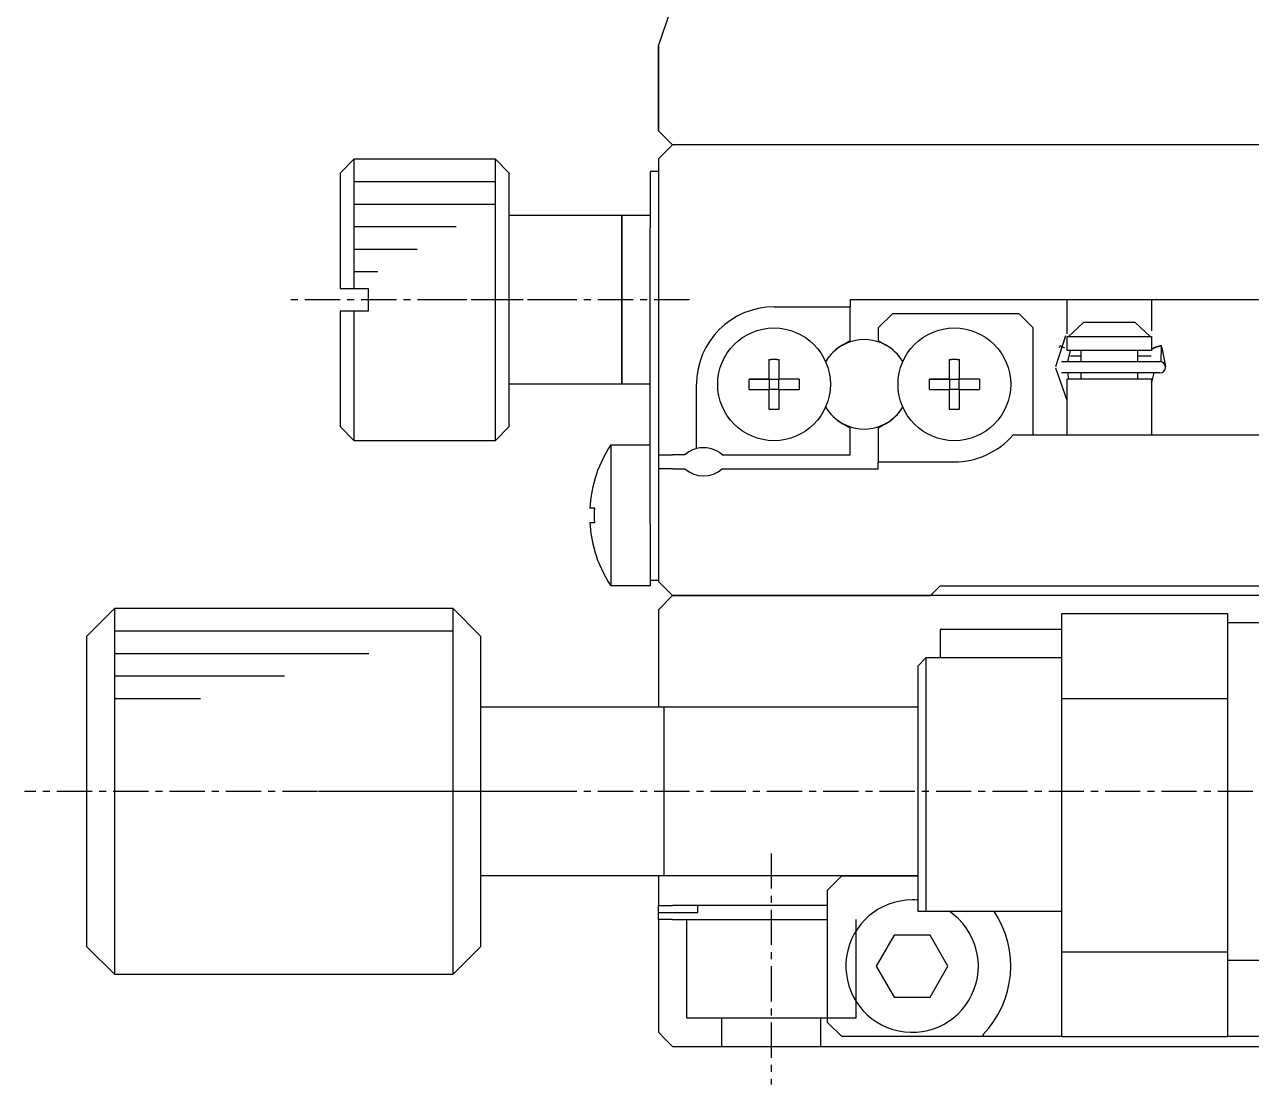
# Model space of a CAD drawing. Extents: x 253 to 454, y 43 to 262.
# Drawn here: x 253.11 to 296.66, y 90.99 to 128.61 of the extents above; entities that cross this region are included whole.
import ezdxf

# ---------------------------------------------------------------- set-up
doc = ezdxf.new("R2010")
doc.units = 0
doc.linetypes.add('CENTER', pattern=[2, 1.25, -0.25, 0.25, -0.25])
doc.layers.get('0').update_dxf_attribs({"linetype": 'CONTINUOUS'})
doc.layers.add('CENTER', color=1, linetype='CENTER')

msp = doc.modelspace()

# ---------------------------------------------------------------- linework, layer by layer
for p, q in [((276.862, 131.53), (275.612, 127.884)), ((275.612, 124.843), (275.612, 127.884)), ((275.612, 124.843), (276.112, 124.343))]:
    msp.add_line(p, q)
at = {"color": 7, "linetype": 'CONTINUOUS'}
for p, q in [((275.612, 127.843), (275.612, 124.843)), ((275.612, 123.843), (276.112, 124.343)), ((290.312, 124.343), (276.112, 124.343)), ((298.312, 124.343), (290.312, 124.343)), ((264.312, 123.343), (264.812, 123.843)), ((264.812, 123.843), (269.812, 123.843)), ((264.812, 119.243), (264.812, 123.843)), ((269.812, 123.843), (270.312, 123.343)), ((269.812, 123.843), (269.812, 113.843)), ((275.612, 123.843), (275.612, 113.343)), ((264.312, 123.343), (264.312, 119.243)), ((270.312, 114.343), (270.312, 123.343)), ((275.612, 123.393), (275.312, 123.393)), ((275.312, 123.393), (275.312, 121.393)), ((270.312, 121.843), (274.312, 121.843)), ((274.312, 121.843), (275.312, 121.843)), ((274.312, 121.843), (274.312, 115.843)), ((274.312, 115.843), (274.312, 121.843)), ((275.312, 110.893), (275.312, 121.393)), ((264.312, 119.243), (264.812, 119.243)), ((264.812, 119.243), (265.312, 119.243)), ((265.312, 119.243), (265.312, 118.443)), ((264.312, 118.443), (264.312, 114.343)), ((264.812, 118.443), (264.312, 118.443)), ((264.812, 113.843), (264.812, 118.443)), ((265.312, 118.443), (264.812, 118.443)), ((279.712, 118.593), (282.412, 118.593)), ((282.412, 118.843), (282.412, 118.593)), ((292.912, 118.843), (282.412, 118.843)), ((282.412, 117.393), (282.412, 118.593)), ((290.112, 117.634), (290.112, 118.843)), ((300.912, 118.843), (292.912, 118.843)), ((293.112, 118.843), (293.112, 117.747)), ((283.412, 117.843), (283.912, 118.343)), ((288.412, 118.343), (283.912, 118.343)), ((288.412, 118.343), (288.912, 117.843)), ((290.696, 118.043), (290.167, 117.543)), ((292.529, 118.043), (290.696, 118.043)), ((293.058, 117.543), (292.529, 118.043)), ((283.412, 117.843), (283.412, 117.393)), ((288.912, 114.043), (288.912, 117.843)), ((289.711, 116.477), (290.073, 117.581)), ((290.112, 117.633), (290.112, 117.633)), ((282.152, 117.243), (282.412, 117.393)), ((283.412, 117.393), (283.672, 117.243)), ((289.844, 117.156), (289.865, 117.213)), ((289.88, 117.205), (289.865, 117.211)), ((289.869, 117.22), (289.871, 117.222)), ((290.03, 117.122), (289.87, 117.215)), ((290.112, 117.543), (290.167, 117.543)), ((290.112, 117.043), (290.112, 117.543)), ((290.167, 117.543), (293.058, 117.543)), ((293.058, 117.543), (293.112, 117.543)), ((293.112, 117.543), (293.112, 117.043)), ((293.215, 117.153), (293.112, 117.096)), ((293.449, 117.221), (293.215, 117.153)), ((293.454, 117.213), (293.441, 116.647)), ((293.448, 117.222), (293.452, 117.213)), ((293.475, 117.156), (293.608, 116.475)), ((279.532, 116.729), (279.532, 116.023)), ((279.892, 116.023), (279.892, 116.729)), ((285.932, 116.729), (285.932, 116.023)), ((286.292, 116.023), (286.292, 116.729)), ((293.112, 117.043), (290.112, 117.043)), ((290.226, 117.043), (290.121, 116.649)), ((290.612, 116.843), (290.228, 116.843)), ((290.612, 116.649), (290.612, 117.043)), ((292.612, 117.043), (292.612, 116.649)), ((293.091, 116.843), (292.612, 116.843)), ((290.112, 115.265), (289.711, 116.419)), ((289.909, 116.649), (293.409, 116.649)), ((274.312, 115.843), (270.312, 115.843)), ((275.312, 115.843), (274.312, 115.843)), ((276.962, 113.561), (276.962, 115.843)), ((279.532, 116.023), (278.826, 116.023)), ((278.826, 116.023), (279.532, 116.023)), ((279.543, 116.012), (279.532, 116.023)), ((279.543, 116.012), (279.543, 115.673)), ((279.882, 116.012), (279.543, 116.012)), ((279.882, 116.012), (279.892, 116.023)), ((279.882, 115.673), (279.882, 116.012)), ((280.599, 116.023), (279.892, 116.023)), ((280.599, 116.023), (279.892, 116.023)), ((285.932, 116.023), (285.226, 116.023)), ((285.226, 116.023), (285.932, 116.023)), ((285.943, 116.012), (285.932, 116.023)), ((285.943, 116.012), (285.943, 115.673)), ((286.282, 116.012), (285.943, 116.012)), ((286.282, 116.012), (286.292, 116.023)), ((286.282, 115.673), (286.282, 116.012)), ((286.999, 116.023), (286.292, 116.023)), ((286.999, 116.023), (286.292, 116.023)), ((293.409, 116.249), (289.909, 116.249)), ((290.112, 116.043), (293.112, 116.043)), ((290.112, 114.043), (290.112, 116.043)), ((290.121, 116.249), (290.162, 116.043)), ((290.612, 116.043), (290.612, 116.249)), ((292.612, 116.249), (292.612, 116.043)), ((293.112, 116.043), (293.112, 114.043)), ((293.113, 115.907), (293.148, 116.014)), ((293.148, 116.014), (293.198, 116.249)), ((278.826, 115.663), (279.532, 115.663)), ((279.543, 115.673), (279.532, 115.663)), ((279.532, 115.663), (279.532, 114.956)), ((279.543, 115.673), (279.882, 115.673)), ((279.882, 115.673), (279.892, 115.663)), ((279.892, 115.663), (280.599, 115.663)), ((279.892, 114.956), (279.892, 115.663)), ((285.226, 115.663), (285.932, 115.663)), ((285.943, 115.673), (285.932, 115.663)), ((285.932, 115.663), (285.932, 114.956)), ((285.943, 115.673), (286.282, 115.673)), ((286.282, 115.673), (286.292, 115.663)), ((286.292, 115.663), (286.999, 115.663)), ((286.292, 114.956), (286.292, 115.663)), ((264.812, 113.843), (264.312, 114.343)), ((270.312, 114.343), (269.812, 113.843)), ((282.412, 114.292), (282.152, 114.442)), ((282.412, 113.343), (282.412, 114.292)), ((283.672, 114.442), (283.412, 114.292)), ((283.412, 114.292), (283.412, 113.093)), ((269.812, 113.843), (264.812, 113.843)), ((273.921, 113.693), (275.312, 113.693)), ((273.921, 113.693), (273.921, 108.693)), ((303.033, 114.043), (288.191, 114.043)), ((275.612, 113.343), (275.612, 112.843)), ((275.612, 113.343), (276.112, 113.343)), ((276.551, 113.343), (276.112, 113.343)), ((277.874, 113.343), (282.412, 113.343)), ((276.112, 112.843), (275.612, 112.843)), ((275.612, 112.843), (275.612, 108.843)), ((276.112, 112.843), (276.551, 112.843)), ((277.874, 112.843), (283.412, 112.843)), ((283.412, 113.093), (286.112, 113.093)), ((283.412, 112.843), (283.412, 113.093)), ((273.35, 112.451), (273.343, 112.455)), ((273.35, 111.453), (273.177, 111.453)), ((273.177, 110.933), (273.35, 110.933)), ((275.312, 110.893), (275.312, 108.893)), ((273.343, 109.931), (273.35, 109.934)), ((275.312, 108.893), (275.312, 108.693)), ((275.312, 108.893), (275.612, 108.893)), ((275.312, 108.693), (273.921, 108.693)), ((275.612, 108.843), (275.862, 108.593)), ((275.862, 108.593), (276.112, 108.343)), ((285.612, 108.693), (285.262, 108.343)), ((285.612, 108.693), (305.612, 108.693)), ((275.612, 107.843), (276.112, 108.343)), ((276.112, 108.343), (278.112, 108.343)), ((278.112, 108.343), (276.112, 108.343)), ((278.112, 108.343), (278.312, 108.343)), ((278.312, 108.343), (278.112, 108.343)), ((278.312, 108.343), (285.262, 108.343)), ((285.262, 108.343), (278.312, 108.343)), ((294.112, 108.343), (285.262, 108.343)), ((305.962, 108.343), (294.112, 108.343)), ((255.312, 106.893), (256.312, 107.893)), ((256.312, 107.893), (268.312, 107.893)), ((256.312, 94.893), (256.312, 107.893)), ((268.312, 107.893), (269.312, 106.893)), ((268.312, 107.893), (268.312, 101.334)), ((275.612, 107.843), (275.612, 104.393)), ((289.912, 107.693), (289.912, 104.693)), ((295.812, 107.693), (289.912, 107.693)), ((295.812, 104.693), (295.812, 107.693)), ((285.612, 107.143), (285.612, 106.143)), ((289.912, 107.143), (285.612, 107.143)), ((295.812, 107.393), (299.312, 107.393)), ((255.312, 106.893), (255.312, 95.893)), ((269.312, 101.343), (269.312, 106.893)), ((284.812, 105.843), (285.112, 106.143)), ((284.812, 105.843), (284.812, 97.143)), ((285.112, 97.143), (285.112, 106.143)), ((285.112, 106.143), (289.912, 106.143)), ((289.912, 104.693), (295.812, 104.693)), ((289.912, 104.693), (289.912, 95.693)), ((295.812, 95.693), (295.812, 104.693)), ((269.312, 104.393), (275.812, 104.393)), ((275.807, 104.393), (275.812, 104.393)), ((275.812, 104.393), (275.817, 104.393)), ((275.812, 101.393), (275.812, 104.393)), ((275.812, 104.393), (284.812, 104.393)), ((268.312, 101.334), (268.312, 94.893)), ((269.312, 95.893), (269.312, 101.343)), ((275.812, 98.393), (275.812, 101.393)), ((275.817, 98.393), (269.312, 98.393)), ((275.612, 98.393), (275.612, 97.343)), ((284.812, 98.393), (275.807, 98.393)), ((281.612, 97.893), (282.112, 98.393)), ((282.112, 98.393), (284.812, 98.393)), ((281.612, 96.643), (281.612, 97.893)), ((275.612, 97.343), (276.112, 97.343)), ((275.612, 97.093), (275.612, 97.343)), ((281.612, 97.343), (276.112, 97.343)), ((277.012, 97.093), (277.012, 97.343)), ((284.812, 97.143), (285.112, 97.143)), ((285.112, 97.143), (289.912, 97.143)), ((275.612, 97.093), (277.012, 97.093)), ((275.612, 96.843), (275.612, 97.093)), ((276.112, 96.843), (275.612, 96.843)), ((275.612, 96.843), (275.612, 94.043)), ((276.112, 96.843), (281.612, 96.843)), ((281.612, 93.193), (281.612, 96.643)), ((283.977, 96.293), (283.342, 95.193)), ((285.247, 96.293), (283.977, 96.293)), ((285.883, 95.193), (285.247, 96.293)), ((256.312, 94.893), (255.312, 95.893)), ((269.312, 95.893), (268.312, 94.893)), ((289.912, 95.693), (289.912, 92.693)), ((295.812, 95.693), (289.912, 95.693)), ((295.812, 92.693), (295.812, 95.693)), ((299.312, 95.393), (295.812, 95.393)), ((283.342, 95.193), (283.977, 94.093)), ((285.247, 94.093), (285.883, 95.193)), ((268.312, 94.893), (256.312, 94.893)), ((283.977, 94.093), (285.247, 94.093)), ((275.612, 94.043), (275.612, 92.843)), ((282.112, 92.693), (281.612, 93.193)), ((275.612, 92.843), (275.862, 92.593)), ((287.16, 92.693), (287.131, 92.762)), ((276.112, 92.343), (275.862, 92.593)), ((276.112, 92.343), (315.112, 92.343)), ((287.16, 92.693), (282.112, 92.693)), ((289.912, 92.693), (287.16, 92.693)), ((289.912, 92.693), (295.812, 92.693)), ((298.565, 92.693), (295.812, 92.693))]:
    msp.add_line(p, q, dxfattribs=at)
at = {"color": 3, "linetype": 'CONTINUOUS'}
for p, q in [((264.812, 123.043), (269.812, 123.043)), ((264.812, 122.243), (269.812, 122.243)), ((264.812, 121.443), (268.427, 121.443)), ((264.812, 120.643), (267.041, 120.643)), ((264.812, 119.843), (265.655, 119.843)), ((256.312, 107.093), (268.312, 107.093)), ((256.312, 106.293), (265.327, 106.293)), ((256.312, 105.493), (262.341, 105.493)), ((256.312, 104.693), (259.355, 104.693)), ((276.612, 93.343), (276.612, 96.843)), ((282.612, 96.843), (282.612, 93.343)), ((282.612, 93.343), (276.612, 93.343)), ((277.862, 92.343), (277.862, 93.343)), ((281.362, 93.343), (281.362, 92.343))]:
    msp.add_line(p, q, dxfattribs=at)
at = {"color": 7, "linetype": 'CONTINUOUS'}
for points in [[(289.864, 117.211, 0), (289.864, 117.211, 0), (289.864, 117.211, 0), (289.864, 117.211, 0), (289.864, 117.211, 0), (289.864, 117.211, 0), (289.864, 117.211, 0), (289.864, 117.211, 0), (289.864, 117.211, 0), (289.864, 117.211, 0), (289.864, 117.211, 0), (289.864, 117.211, 0), (289.864, 117.211, 0), (289.864, 117.211, 0), (289.864, 117.211, 0), (289.864, 117.211, 0), (289.864, 117.211, 0), (289.864, 117.211, 0), (289.864, 117.211, 0), (289.864, 117.211, 0), (289.864, 117.211, 0), (289.864, 117.211, 0), (289.864, 117.211, 0), (289.864, 117.211, 0), (289.864, 117.211, 0), (289.864, 117.211, 0), (289.864, 117.211, 0), (289.864, 117.211, 0), (289.864, 117.211, 0), (289.864, 117.213, 0), (289.864, 117.213, 0), (289.864, 117.213, 0), (289.864, 117.213, 0), (289.864, 117.213, 0), (289.864, 117.213, 0), (289.864, 117.213, 0), (289.864, 117.213, 0), (289.864, 117.213, 0), (289.864, 117.213, 0), (289.864, 117.213, 0), (289.864, 117.213, 0), (289.864, 117.213, 0), (289.864, 117.213, 0), (289.864, 117.213, 0), (289.864, 117.213, 0), (289.866, 117.213, 0), (289.866, 117.213, 0), (289.866, 117.213, 0), (289.866, 117.213, 0), (289.866, 117.213, 0), (289.866, 117.213, 0), (289.866, 117.213, 0), (289.866, 117.213, 0), (289.866, 117.213, 0), (289.866, 117.213, 0), (289.866, 117.213, 0), (289.866, 117.213, 0), (289.866, 117.213, 0), (289.866, 117.213, 0), (289.866, 117.213, 0), (289.866, 117.213, 0), (289.866, 117.213, 0), (289.866, 117.213, 0), (289.866, 117.213, 0), (289.866, 117.213, 0), (289.866, 117.213, 0), (289.866, 117.213, 0), (289.866, 117.213, 0), (289.866, 117.213, 0), (289.866, 117.213, 0), (289.866, 117.213, 0), (289.866, 117.213, 0), (289.866, 117.213, 0), (289.866, 117.213, 0), (289.866, 117.213, 0), (289.866, 117.213, 0), (289.866, 117.215, 0), (289.866, 117.215, 0), (289.866, 117.215, 0), (289.866, 117.215, 0), (289.866, 117.215, 0), (289.866, 117.215, 0), (289.866, 117.215, 0), (289.866, 117.215, 0), (289.866, 117.215, 0), (289.866, 117.215, 0), (289.866, 117.215, 0), (289.866, 117.215, 0), (289.866, 117.215, 0), (289.866, 117.215, 0), (289.866, 117.215, 0), (289.866, 117.215, 0), (289.866, 117.215, 0), (289.868, 117.215, 0), (289.868, 117.215, 0), (289.868, 117.215, 0), (289.868, 117.215, 0), (289.868, 117.215, 0), (289.868, 117.215, 0), (289.868, 117.215, 0), (289.868, 117.215, 0), (289.868, 117.215, 0), (289.868, 117.215, 0), (289.868, 117.215, 0), (289.868, 117.215, 0), (289.868, 117.215, 0), (289.868, 117.215, 0), (289.868, 117.215, 0), (289.868, 117.215, 0), (289.868, 117.215, 0), (289.868, 117.215, 0), (289.868, 117.215, 0), (289.868, 117.215, 0), (289.868, 117.215, 0), (289.868, 117.215, 0), (289.868, 117.215, 0), (289.868, 117.215, 0), (289.868, 117.215, 0), (289.868, 117.215, 0), (289.868, 117.215, 0), (289.868, 117.215, 0), (289.868, 117.215, 0), (289.868, 117.215, 0), (289.868, 117.215, 0), (289.87, 117.215, 0), (289.87, 117.215, 0), (289.87, 117.215, 0), (289.87, 117.215, 0), (289.87, 117.215, 0)], [(293.112, 117.085, 0), (293.114, 117.087, 0), (293.116, 117.087, 0), (293.118, 117.089, 0), (293.12, 117.091, 0), (293.122, 117.091, 0), (293.124, 117.093, 0), (293.126, 117.095, 0), (293.128, 117.095, 0), (293.13, 117.097, 0), (293.132, 117.099, 0), (293.134, 117.099, 0), (293.136, 117.101, 0), (293.14, 117.103, 0), (293.142, 117.103, 0), (293.144, 117.105, 0), (293.146, 117.107, 0), (293.148, 117.107, 0), (293.152, 117.109, 0), (293.154, 117.111, 0), (293.156, 117.113, 0), (293.16, 117.113, 0), (293.162, 117.115, 0), (293.164, 117.117, 0), (293.168, 117.119, 0), (293.17, 117.119, 0), (293.174, 117.121, 0), (293.176, 117.123, 0), (293.178, 117.125, 0), (293.182, 117.125, 0), (293.184, 117.127, 0), (293.188, 117.129, 0), (293.19, 117.131, 0), (293.194, 117.131, 0), (293.196, 117.133, 0), (293.2, 117.135, 0), (293.204, 117.137, 0), (293.206, 117.137, 0), (293.21, 117.139, 0), (293.212, 117.141, 0), (293.216, 117.143, 0), (293.22, 117.143, 0), (293.222, 117.145, 0), (293.226, 117.147, 0), (293.228, 117.149, 0), (293.232, 117.149, 0), (293.236, 117.151, 0), (293.238, 117.153, 0), (293.242, 117.153, 0), (293.246, 117.155, 0), (293.248, 117.157, 0), (293.252, 117.159, 0), (293.256, 117.159, 0), (293.258, 117.161, 0), (293.262, 117.163, 0), (293.266, 117.163, 0), (293.268, 117.165, 0), (293.272, 117.167, 0), (293.276, 117.169, 0), (293.278, 117.169, 0), (293.282, 117.171, 0), (293.286, 117.173, 0), (293.288, 117.173, 0), (293.292, 117.175, 0), (293.296, 117.177, 0), (293.298, 117.177, 0), (293.302, 117.179, 0), (293.306, 117.179, 0), (293.308, 117.181, 0), (293.312, 117.183, 0), (293.316, 117.183, 0), (293.318, 117.185, 0), (293.322, 117.185, 0), (293.324, 117.187, 0), (293.328, 117.189, 0), (293.332, 117.189, 0), (293.334, 117.191, 0), (293.338, 117.191, 0), (293.34, 117.193, 0), (293.344, 117.193, 0), (293.346, 117.195, 0), (293.35, 117.195, 0), (293.352, 117.197, 0), (293.356, 117.197, 0), (293.358, 117.199, 0), (293.362, 117.199, 0), (293.364, 117.201, 0), (293.368, 117.201, 0), (293.37, 117.203, 0), (293.372, 117.203, 0), (293.376, 117.203, 0), (293.378, 117.205, 0), (293.38, 117.205, 0), (293.384, 117.207, 0), (293.386, 117.207, 0), (293.388, 117.207, 0), (293.392, 117.209, 0), (293.394, 117.209, 0), (293.396, 117.209, 0), (293.398, 117.211, 0), (293.402, 117.211, 0), (293.404, 117.211, 0), (293.406, 117.211, 0), (293.408, 117.213, 0), (293.41, 117.213, 0), (293.412, 117.213, 0), (293.414, 117.213, 0), (293.416, 117.215, 0), (293.418, 117.215, 0), (293.42, 117.215, 0), (293.422, 117.215, 0), (293.424, 117.215, 0), (293.426, 117.215, 0), (293.428, 117.215, 0), (293.43, 117.217, 0), (293.43, 117.217, 0), (293.432, 117.217, 0), (293.434, 117.217, 0), (293.436, 117.217, 0), (293.436, 117.217, 0), (293.438, 117.217, 0), (293.44, 117.217, 0), (293.44, 117.217, 0), (293.442, 117.217, 0), (293.444, 117.217, 0), (293.444, 117.217, 0), (293.446, 117.217, 0), (293.446, 117.217, 0), (293.448, 117.217, 0)], [(293.448, 117.217, 0), (293.448, 117.215, 0), (293.448, 117.215, 0), (293.448, 117.215, 0), (293.448, 117.215, 0), (293.448, 117.215, 0), (293.448, 117.215, 0), (293.448, 117.215, 0), (293.448, 117.215, 0), (293.448, 117.215, 0), (293.448, 117.215, 0), (293.448, 117.215, 0), (293.448, 117.215, 0), (293.448, 117.215, 0), (293.448, 117.215, 0), (293.448, 117.215, 0), (293.448, 117.215, 0), (293.448, 117.215, 0), (293.448, 117.215, 0), (293.448, 117.215, 0), (293.448, 117.215, 0), (293.448, 117.215, 0), (293.448, 117.215, 0), (293.448, 117.215, 0), (293.448, 117.215, 0), (293.448, 117.215, 0), (293.448, 117.215, 0), (293.448, 117.215, 0), (293.448, 117.215, 0), (293.448, 117.215, 0), (293.45, 117.215, 0), (293.45, 117.215, 0), (293.45, 117.215, 0), (293.45, 117.215, 0), (293.45, 117.215, 0), (293.45, 117.215, 0), (293.45, 117.215, 0), (293.45, 117.215, 0), (293.45, 117.215, 0), (293.45, 117.215, 0), (293.45, 117.215, 0), (293.45, 117.215, 0), (293.45, 117.215, 0), (293.45, 117.215, 0), (293.45, 117.215, 0), (293.45, 117.215, 0), (293.45, 117.215, 0), (293.45, 117.215, 0), (293.45, 117.215, 0), (293.45, 117.215, 0), (293.45, 117.215, 0), (293.45, 117.215, 0), (293.45, 117.215, 0), (293.45, 117.215, 0), (293.45, 117.215, 0), (293.45, 117.215, 0), (293.45, 117.215, 0), (293.45, 117.215, 0), (293.45, 117.215, 0), (293.45, 117.215, 0), (293.45, 117.215, 0), (293.45, 117.215, 0), (293.45, 117.215, 0), (293.45, 117.215, 0), (293.45, 117.215, 0), (293.45, 117.215, 0), (293.45, 117.215, 0), (293.45, 117.215, 0), (293.45, 117.215, 0), (293.452, 117.215, 0), (293.452, 117.215, 0), (293.452, 117.215, 0), (293.452, 117.215, 0), (293.452, 117.215, 0), (293.452, 117.215, 0), (293.452, 117.215, 0), (293.452, 117.215, 0), (293.452, 117.215, 0), (293.452, 117.215, 0), (293.452, 117.215, 0), (293.452, 117.215, 0), (293.452, 117.215, 0), (293.452, 117.215, 0), (293.452, 117.215, 0), (293.452, 117.215, 0), (293.452, 117.215, 0), (293.452, 117.215, 0), (293.452, 117.215, 0), (293.452, 117.215, 0), (293.452, 117.215, 0), (293.452, 117.215, 0), (293.452, 117.213, 0), (293.452, 117.213, 0), (293.452, 117.213, 0), (293.452, 117.213, 0), (293.452, 117.213, 0), (293.452, 117.213, 0), (293.452, 117.213, 0), (293.452, 117.213, 0), (293.452, 117.213, 0), (293.452, 117.213, 0), (293.452, 117.213, 0), (293.452, 117.213, 0), (293.452, 117.213, 0), (293.452, 117.213, 0), (293.452, 117.213, 0), (293.452, 117.213, 0), (293.452, 117.213, 0), (293.452, 117.213, 0), (293.452, 117.213, 0), (293.452, 117.213, 0), (293.452, 117.213, 0), (293.452, 117.213, 0), (293.452, 117.213, 0), (293.452, 117.213, 0), (293.452, 117.213, 0), (293.452, 117.213, 0), (293.452, 117.213, 0), (293.452, 117.213, 0), (293.452, 117.213, 0), (293.452, 117.213, 0), (293.452, 117.213, 0), (293.452, 117.213, 0), (293.452, 117.213, 0), (293.452, 117.213, 0), (293.452, 117.213, 0), (293.452, 117.213, 0), (293.452, 117.213, 0), (293.452, 117.213, 0)], [(293.452, 117.213, 0), (293.452, 117.213, 0), (293.452, 117.213, 0), (293.452, 117.213, 0), (293.452, 117.213, 0), (293.452, 117.213, 0), (293.452, 117.213, 0), (293.452, 117.213, 0), (293.452, 117.213, 0), (293.452, 117.213, 0), (293.452, 117.213, 0), (293.452, 117.213, 0), (293.452, 117.213, 0), (293.454, 117.213, 0), (293.454, 117.213, 0), (293.454, 117.213, 0), (293.454, 117.213, 0), (293.454, 117.213, 0), (293.454, 117.213, 0), (293.454, 117.213, 0), (293.454, 117.213, 0), (293.454, 117.213, 0), (293.454, 117.213, 0), (293.454, 117.213, 0), (293.454, 117.213, 0), (293.454, 117.213, 0), (293.454, 117.213, 0), (293.454, 117.213, 0), (293.454, 117.213, 0), (293.454, 117.213, 0), (293.454, 117.213, 0), (293.454, 117.213, 0), (293.454, 117.213, 0), (293.454, 117.213, 0), (293.454, 117.213, 0), (293.454, 117.213, 0), (293.454, 117.213, 0), (293.454, 117.213, 0), (293.454, 117.213, 0), (293.454, 117.213, 0), (293.454, 117.213, 0), (293.454, 117.213, 0), (293.454, 117.213, 0), (293.454, 117.213, 0), (293.454, 117.213, 0), (293.454, 117.213, 0), (293.454, 117.213, 0), (293.454, 117.213, 0), (293.454, 117.213, 0), (293.454, 117.213, 0), (293.454, 117.213, 0), (293.454, 117.213, 0), (293.454, 117.213, 0), (293.454, 117.213, 0), (293.454, 117.213, 0), (293.454, 117.213, 0), (293.454, 117.213, 0), (293.454, 117.213, 0), (293.454, 117.213, 0), (293.454, 117.213, 0), (293.454, 117.213, 0), (293.454, 117.213, 0), (293.454, 117.213, 0), (293.454, 117.213, 0), (293.454, 117.213, 0), (293.454, 117.213, 0), (293.454, 117.213, 0), (293.454, 117.213, 0), (293.454, 117.213, 0), (293.454, 117.213, 0), (293.454, 117.213, 0), (293.454, 117.213, 0), (293.454, 117.213, 0), (293.454, 117.213, 0), (293.454, 117.213, 0), (293.454, 117.213, 0), (293.454, 117.213, 0), (293.454, 117.213, 0), (293.454, 117.213, 0), (293.454, 117.213, 0), (293.454, 117.213, 0), (293.454, 117.213, 0), (293.454, 117.213, 0), (293.454, 117.213, 0), (293.454, 117.213, 0), (293.454, 117.213, 0), (293.454, 117.213, 0), (293.454, 117.213, 0), (293.454, 117.213, 0), (293.454, 117.213, 0), (293.454, 117.213, 0), (293.454, 117.213, 0), (293.454, 117.213, 0), (293.454, 117.213, 0), (293.454, 117.213, 0), (293.454, 117.213, 0), (293.454, 117.213, 0), (293.454, 117.213, 0), (293.454, 117.213, 0), (293.454, 117.213, 0), (293.454, 117.213, 0), (293.454, 117.213, 0), (293.454, 117.213, 0), (293.454, 117.213, 0), (293.454, 117.213, 0), (293.454, 117.213, 0), (293.454, 117.213, 0), (293.454, 117.213, 0), (293.454, 117.213, 0), (293.454, 117.213, 0), (293.454, 117.213, 0), (293.454, 117.213, 0), (293.454, 117.213, 0), (293.454, 117.213, 0), (293.454, 117.213, 0), (293.454, 117.213, 0), (293.454, 117.213, 0), (293.454, 117.213, 0), (293.454, 117.213, 0), (293.454, 117.213, 0), (293.454, 117.213, 0), (293.454, 117.213, 0), (293.454, 117.213, 0), (293.454, 117.213, 0), (293.454, 117.213, 0), (293.454, 117.213, 0), (293.454, 117.213, 0), (293.454, 117.213, 0), (293.454, 117.213, 0)], [(279.532, 116.729, 0), (279.534, 116.729, 0), (279.538, 116.729, 0), (279.54, 116.729, 0), (279.544, 116.729, 0), (279.546, 116.729, 0), (279.548, 116.729, 0), (279.552, 116.729, 0), (279.554, 116.729, 0), (279.558, 116.729, 0), (279.56, 116.729, 0), (279.562, 116.729, 0), (279.566, 116.729, 0), (279.568, 116.729, 0), (279.572, 116.729, 0), (279.574, 116.729, 0), (279.578, 116.729, 0), (279.58, 116.729, 0), (279.582, 116.729, 0), (279.586, 116.729, 0), (279.588, 116.729, 0), (279.592, 116.729, 0), (279.594, 116.729, 0), (279.596, 116.729, 0), (279.6, 116.729, 0), (279.602, 116.729, 0), (279.606, 116.729, 0), (279.608, 116.729, 0), (279.61, 116.731, 0), (279.614, 116.731, 0), (279.616, 116.731, 0), (279.62, 116.731, 0), (279.622, 116.731, 0), (279.624, 116.731, 0), (279.628, 116.731, 0), (279.63, 116.731, 0), (279.634, 116.731, 0), (279.636, 116.731, 0), (279.638, 116.731, 0), (279.642, 116.731, 0), (279.644, 116.731, 0), (279.648, 116.731, 0), (279.65, 116.731, 0), (279.652, 116.731, 0), (279.656, 116.731, 0), (279.658, 116.731, 0), (279.662, 116.731, 0), (279.664, 116.731, 0), (279.668, 116.731, 0), (279.67, 116.731, 0), (279.672, 116.731, 0), (279.676, 116.731, 0), (279.678, 116.731, 0), (279.682, 116.731, 0), (279.684, 116.731, 0), (279.686, 116.731, 0), (279.69, 116.731, 0), (279.692, 116.731, 0), (279.696, 116.731, 0), (279.698, 116.731, 0), (279.7, 116.731, 0), (279.704, 116.731, 0), (279.706, 116.731, 0), (279.71, 116.731, 0), (279.712, 116.731, 0), (279.714, 116.731, 0), (279.718, 116.731, 0), (279.72, 116.731, 0), (279.724, 116.731, 0), (279.726, 116.731, 0), (279.728, 116.731, 0), (279.732, 116.731, 0), (279.734, 116.731, 0), (279.738, 116.731, 0), (279.74, 116.731, 0), (279.744, 116.731, 0), (279.746, 116.731, 0), (279.748, 116.731, 0), (279.752, 116.731, 0), (279.754, 116.731, 0), (279.758, 116.731, 0), (279.76, 116.731, 0), (279.762, 116.731, 0), (279.766, 116.731, 0), (279.768, 116.731, 0), (279.772, 116.731, 0), (279.774, 116.731, 0), (279.776, 116.731, 0), (279.78, 116.731, 0), (279.782, 116.731, 0), (279.786, 116.731, 0), (279.788, 116.731, 0), (279.79, 116.731, 0), (279.794, 116.731, 0), (279.796, 116.731, 0), (279.8, 116.731, 0), (279.802, 116.731, 0), (279.804, 116.731, 0), (279.808, 116.731, 0), (279.81, 116.731, 0), (279.814, 116.731, 0), (279.816, 116.729, 0), (279.818, 116.729, 0), (279.822, 116.729, 0), (279.824, 116.729, 0), (279.828, 116.729, 0), (279.83, 116.729, 0), (279.834, 116.729, 0), (279.836, 116.729, 0), (279.838, 116.729, 0), (279.842, 116.729, 0), (279.844, 116.729, 0), (279.848, 116.729, 0), (279.85, 116.729, 0), (279.852, 116.729, 0), (279.856, 116.729, 0), (279.858, 116.729, 0), (279.862, 116.729, 0), (279.864, 116.729, 0), (279.866, 116.729, 0), (279.87, 116.729, 0), (279.872, 116.729, 0), (279.876, 116.729, 0), (279.878, 116.729, 0), (279.88, 116.729, 0), (279.884, 116.729, 0), (279.886, 116.729, 0), (279.89, 116.729, 0), (279.892, 116.729, 0)], [(285.932, 116.729, 0), (285.934, 116.729, 0), (285.938, 116.729, 0), (285.94, 116.729, 0), (285.944, 116.729, 0), (285.946, 116.729, 0), (285.948, 116.729, 0), (285.952, 116.729, 0), (285.954, 116.729, 0), (285.958, 116.729, 0), (285.96, 116.729, 0), (285.962, 116.729, 0), (285.966, 116.729, 0), (285.968, 116.729, 0), (285.972, 116.729, 0), (285.974, 116.729, 0), (285.978, 116.729, 0), (285.98, 116.729, 0), (285.982, 116.729, 0), (285.986, 116.729, 0), (285.988, 116.729, 0), (285.992, 116.729, 0), (285.994, 116.729, 0), (285.996, 116.729, 0), (286, 116.729, 0), (286.002, 116.729, 0), (286.006, 116.729, 0), (286.008, 116.729, 0), (286.01, 116.731, 0), (286.014, 116.731, 0), (286.016, 116.731, 0), (286.02, 116.731, 0), (286.022, 116.731, 0), (286.024, 116.731, 0), (286.028, 116.731, 0), (286.03, 116.731, 0), (286.034, 116.731, 0), (286.036, 116.731, 0), (286.038, 116.731, 0), (286.042, 116.731, 0), (286.044, 116.731, 0), (286.048, 116.731, 0), (286.05, 116.731, 0), (286.052, 116.731, 0), (286.056, 116.731, 0), (286.058, 116.731, 0), (286.062, 116.731, 0), (286.064, 116.731, 0), (286.068, 116.731, 0), (286.07, 116.731, 0), (286.072, 116.731, 0), (286.076, 116.731, 0), (286.078, 116.731, 0), (286.082, 116.731, 0), (286.084, 116.731, 0), (286.086, 116.731, 0), (286.09, 116.731, 0), (286.092, 116.731, 0), (286.096, 116.731, 0), (286.098, 116.731, 0), (286.1, 116.731, 0), (286.104, 116.731, 0), (286.106, 116.731, 0), (286.11, 116.731, 0), (286.112, 116.731, 0), (286.114, 116.731, 0), (286.118, 116.731, 0), (286.12, 116.731, 0), (286.124, 116.731, 0), (286.126, 116.731, 0), (286.128, 116.731, 0), (286.132, 116.731, 0), (286.134, 116.731, 0), (286.138, 116.731, 0), (286.14, 116.731, 0), (286.144, 116.731, 0), (286.146, 116.731, 0), (286.148, 116.731, 0), (286.152, 116.731, 0), (286.154, 116.731, 0), (286.158, 116.731, 0), (286.16, 116.731, 0), (286.162, 116.731, 0), (286.166, 116.731, 0), (286.168, 116.731, 0), (286.172, 116.731, 0), (286.174, 116.731, 0), (286.176, 116.731, 0), (286.18, 116.731, 0), (286.182, 116.731, 0), (286.186, 116.731, 0), (286.188, 116.731, 0), (286.19, 116.731, 0), (286.194, 116.731, 0), (286.196, 116.731, 0), (286.2, 116.731, 0), (286.202, 116.731, 0), (286.204, 116.731, 0), (286.208, 116.731, 0), (286.21, 116.731, 0), (286.214, 116.731, 0), (286.216, 116.729, 0), (286.218, 116.729, 0), (286.222, 116.729, 0), (286.224, 116.729, 0), (286.228, 116.729, 0), (286.23, 116.729, 0), (286.234, 116.729, 0), (286.236, 116.729, 0), (286.238, 116.729, 0), (286.242, 116.729, 0), (286.244, 116.729, 0), (286.248, 116.729, 0), (286.25, 116.729, 0), (286.252, 116.729, 0), (286.256, 116.729, 0), (286.258, 116.729, 0), (286.262, 116.729, 0), (286.264, 116.729, 0), (286.266, 116.729, 0), (286.27, 116.729, 0), (286.272, 116.729, 0), (286.276, 116.729, 0), (286.278, 116.729, 0), (286.28, 116.729, 0), (286.284, 116.729, 0), (286.286, 116.729, 0), (286.29, 116.729, 0), (286.292, 116.729, 0)], [(278.826, 115.663, 0), (278.826, 115.665, 0), (278.826, 115.667, 0), (278.826, 115.671, 0), (278.826, 115.673, 0), (278.826, 115.677, 0), (278.826, 115.679, 0), (278.826, 115.681, 0), (278.826, 115.685, 0), (278.826, 115.687, 0), (278.826, 115.691, 0), (278.826, 115.693, 0), (278.824, 115.695, 0), (278.824, 115.699, 0), (278.824, 115.701, 0), (278.824, 115.705, 0), (278.824, 115.707, 0), (278.824, 115.709, 0), (278.824, 115.713, 0), (278.824, 115.715, 0), (278.824, 115.719, 0), (278.824, 115.721, 0), (278.824, 115.723, 0), (278.824, 115.727, 0), (278.824, 115.729, 0), (278.824, 115.733, 0), (278.824, 115.735, 0), (278.824, 115.739, 0), (278.824, 115.741, 0), (278.824, 115.743, 0), (278.824, 115.747, 0), (278.824, 115.749, 0), (278.824, 115.753, 0), (278.824, 115.755, 0), (278.824, 115.757, 0), (278.824, 115.761, 0), (278.824, 115.763, 0), (278.824, 115.767, 0), (278.824, 115.769, 0), (278.824, 115.771, 0), (278.824, 115.775, 0), (278.824, 115.777, 0), (278.824, 115.781, 0), (278.824, 115.783, 0), (278.824, 115.785, 0), (278.824, 115.789, 0), (278.824, 115.791, 0), (278.824, 115.795, 0), (278.824, 115.797, 0), (278.824, 115.799, 0), (278.824, 115.803, 0), (278.824, 115.805, 0), (278.824, 115.809, 0), (278.824, 115.811, 0), (278.824, 115.813, 0), (278.824, 115.817, 0), (278.824, 115.819, 0), (278.824, 115.823, 0), (278.824, 115.825, 0), (278.824, 115.829, 0), (278.824, 115.831, 0), (278.824, 115.833, 0), (278.824, 115.837, 0), (278.824, 115.839, 0), (278.824, 115.843, 0), (278.824, 115.845, 0), (278.824, 115.847, 0), (278.824, 115.851, 0), (278.824, 115.853, 0), (278.824, 115.857, 0), (278.824, 115.859, 0), (278.824, 115.861, 0), (278.824, 115.865, 0), (278.824, 115.867, 0), (278.824, 115.871, 0), (278.824, 115.873, 0), (278.824, 115.875, 0), (278.824, 115.879, 0), (278.824, 115.881, 0), (278.824, 115.885, 0), (278.824, 115.887, 0), (278.824, 115.889, 0), (278.824, 115.893, 0), (278.824, 115.895, 0), (278.824, 115.899, 0), (278.824, 115.901, 0), (278.824, 115.905, 0), (278.824, 115.907, 0), (278.824, 115.909, 0), (278.824, 115.913, 0), (278.824, 115.915, 0), (278.824, 115.919, 0), (278.824, 115.921, 0), (278.824, 115.923, 0), (278.824, 115.927, 0), (278.824, 115.929, 0), (278.824, 115.933, 0), (278.824, 115.935, 0), (278.824, 115.937, 0), (278.824, 115.941, 0), (278.824, 115.943, 0), (278.824, 115.947, 0), (278.824, 115.949, 0), (278.824, 115.951, 0), (278.824, 115.955, 0), (278.824, 115.957, 0), (278.824, 115.961, 0), (278.824, 115.963, 0), (278.824, 115.965, 0), (278.824, 115.969, 0), (278.824, 115.971, 0), (278.824, 115.975, 0), (278.824, 115.977, 0), (278.824, 115.979, 0), (278.824, 115.983, 0), (278.824, 115.985, 0), (278.824, 115.989, 0), (278.826, 115.991, 0), (278.826, 115.995, 0), (278.826, 115.997, 0), (278.826, 115.999, 0), (278.826, 116.003, 0), (278.826, 116.005, 0), (278.826, 116.009, 0), (278.826, 116.011, 0), (278.826, 116.013, 0), (278.826, 116.017, 0), (278.826, 116.019, 0), (278.826, 116.023, 0)], [(280.598, 116.023, 0), (280.598, 116.019, 0), (280.598, 116.017, 0), (280.598, 116.013, 0), (280.598, 116.011, 0), (280.598, 116.009, 0), (280.598, 116.005, 0), (280.598, 116.003, 0), (280.598, 115.999, 0), (280.6, 115.997, 0), (280.6, 115.995, 0), (280.6, 115.991, 0), (280.6, 115.989, 0), (280.6, 115.985, 0), (280.6, 115.983, 0), (280.6, 115.979, 0), (280.6, 115.977, 0), (280.6, 115.975, 0), (280.6, 115.971, 0), (280.6, 115.969, 0), (280.6, 115.965, 0), (280.6, 115.963, 0), (280.6, 115.961, 0), (280.6, 115.957, 0), (280.6, 115.955, 0), (280.6, 115.951, 0), (280.6, 115.949, 0), (280.6, 115.947, 0), (280.6, 115.943, 0), (280.6, 115.941, 0), (280.6, 115.937, 0), (280.6, 115.935, 0), (280.6, 115.933, 0), (280.6, 115.929, 0), (280.6, 115.927, 0), (280.6, 115.923, 0), (280.6, 115.921, 0), (280.6, 115.919, 0), (280.6, 115.915, 0), (280.6, 115.913, 0), (280.6, 115.909, 0), (280.6, 115.907, 0), (280.6, 115.905, 0), (280.6, 115.901, 0), (280.6, 115.899, 0), (280.6, 115.895, 0), (280.6, 115.893, 0), (280.6, 115.889, 0), (280.6, 115.887, 0), (280.6, 115.885, 0), (280.6, 115.881, 0), (280.6, 115.879, 0), (280.6, 115.875, 0), (280.6, 115.873, 0), (280.6, 115.871, 0), (280.6, 115.867, 0), (280.6, 115.865, 0), (280.6, 115.861, 0), (280.6, 115.859, 0), (280.6, 115.857, 0), (280.6, 115.853, 0), (280.6, 115.851, 0), (280.6, 115.847, 0), (280.6, 115.845, 0), (280.6, 115.843, 0), (280.6, 115.839, 0), (280.6, 115.837, 0), (280.6, 115.833, 0), (280.6, 115.831, 0), (280.6, 115.829, 0), (280.6, 115.825, 0), (280.6, 115.823, 0), (280.6, 115.819, 0), (280.6, 115.817, 0), (280.6, 115.813, 0), (280.6, 115.811, 0), (280.6, 115.809, 0), (280.6, 115.805, 0), (280.6, 115.803, 0), (280.6, 115.799, 0), (280.6, 115.797, 0), (280.6, 115.795, 0), (280.6, 115.791, 0), (280.6, 115.789, 0), (280.6, 115.785, 0), (280.6, 115.783, 0), (280.6, 115.781, 0), (280.6, 115.777, 0), (280.6, 115.775, 0), (280.6, 115.771, 0), (280.6, 115.769, 0), (280.6, 115.767, 0), (280.6, 115.763, 0), (280.6, 115.761, 0), (280.6, 115.757, 0), (280.6, 115.755, 0), (280.6, 115.753, 0), (280.6, 115.749, 0), (280.6, 115.747, 0), (280.6, 115.743, 0), (280.6, 115.741, 0), (280.6, 115.739, 0), (280.6, 115.735, 0), (280.6, 115.733, 0), (280.6, 115.729, 0), (280.6, 115.727, 0), (280.6, 115.723, 0), (280.6, 115.721, 0), (280.6, 115.719, 0), (280.6, 115.715, 0), (280.6, 115.713, 0), (280.6, 115.709, 0), (280.6, 115.707, 0), (280.6, 115.705, 0), (280.6, 115.701, 0), (280.6, 115.699, 0), (280.6, 115.695, 0), (280.6, 115.693, 0), (280.6, 115.691, 0), (280.6, 115.687, 0), (280.598, 115.685, 0), (280.598, 115.681, 0), (280.598, 115.679, 0), (280.598, 115.677, 0), (280.598, 115.673, 0), (280.598, 115.671, 0), (280.598, 115.667, 0), (280.598, 115.665, 0), (280.598, 115.663, 0)], [(285.226, 115.663, 0), (285.226, 115.665, 0), (285.226, 115.667, 0), (285.226, 115.671, 0), (285.226, 115.673, 0), (285.226, 115.677, 0), (285.226, 115.679, 0), (285.226, 115.681, 0), (285.226, 115.685, 0), (285.226, 115.687, 0), (285.226, 115.691, 0), (285.226, 115.693, 0), (285.224, 115.695, 0), (285.224, 115.699, 0), (285.224, 115.701, 0), (285.224, 115.705, 0), (285.224, 115.707, 0), (285.224, 115.709, 0), (285.224, 115.713, 0), (285.224, 115.715, 0), (285.224, 115.719, 0), (285.224, 115.721, 0), (285.224, 115.723, 0), (285.224, 115.727, 0), (285.224, 115.729, 0), (285.224, 115.733, 0), (285.224, 115.735, 0), (285.224, 115.739, 0), (285.224, 115.741, 0), (285.224, 115.743, 0), (285.224, 115.747, 0), (285.224, 115.749, 0), (285.224, 115.753, 0), (285.224, 115.755, 0), (285.224, 115.757, 0), (285.224, 115.761, 0), (285.224, 115.763, 0), (285.224, 115.767, 0), (285.224, 115.769, 0), (285.224, 115.771, 0), (285.224, 115.775, 0), (285.224, 115.777, 0), (285.224, 115.781, 0), (285.224, 115.783, 0), (285.224, 115.785, 0), (285.224, 115.789, 0), (285.224, 115.791, 0), (285.224, 115.795, 0), (285.224, 115.797, 0), (285.224, 115.799, 0), (285.224, 115.803, 0), (285.224, 115.805, 0), (285.224, 115.809, 0), (285.224, 115.811, 0), (285.224, 115.813, 0), (285.224, 115.817, 0), (285.224, 115.819, 0), (285.224, 115.823, 0), (285.224, 115.825, 0), (285.224, 115.829, 0), (285.224, 115.831, 0), (285.224, 115.833, 0), (285.224, 115.837, 0), (285.224, 115.839, 0), (285.224, 115.843, 0), (285.224, 115.845, 0), (285.224, 115.847, 0), (285.224, 115.851, 0), (285.224, 115.853, 0), (285.224, 115.857, 0), (285.224, 115.859, 0), (285.224, 115.861, 0), (285.224, 115.865, 0), (285.224, 115.867, 0), (285.224, 115.871, 0), (285.224, 115.873, 0), (285.224, 115.875, 0), (285.224, 115.879, 0), (285.224, 115.881, 0), (285.224, 115.885, 0), (285.224, 115.887, 0), (285.224, 115.889, 0), (285.224, 115.893, 0), (285.224, 115.895, 0), (285.224, 115.899, 0), (285.224, 115.901, 0), (285.224, 115.905, 0), (285.224, 115.907, 0), (285.224, 115.909, 0), (285.224, 115.913, 0), (285.224, 115.915, 0), (285.224, 115.919, 0), (285.224, 115.921, 0), (285.224, 115.923, 0), (285.224, 115.927, 0), (285.224, 115.929, 0), (285.224, 115.933, 0), (285.224, 115.935, 0), (285.224, 115.937, 0), (285.224, 115.941, 0), (285.224, 115.943, 0), (285.224, 115.947, 0), (285.224, 115.949, 0), (285.224, 115.951, 0), (285.224, 115.955, 0), (285.224, 115.957, 0), (285.224, 115.961, 0), (285.224, 115.963, 0), (285.224, 115.965, 0), (285.224, 115.969, 0), (285.224, 115.971, 0), (285.224, 115.975, 0), (285.224, 115.977, 0), (285.224, 115.979, 0), (285.224, 115.983, 0), (285.224, 115.985, 0), (285.224, 115.989, 0), (285.226, 115.991, 0), (285.226, 115.995, 0), (285.226, 115.997, 0), (285.226, 115.999, 0), (285.226, 116.003, 0), (285.226, 116.005, 0), (285.226, 116.009, 0), (285.226, 116.011, 0), (285.226, 116.013, 0), (285.226, 116.017, 0), (285.226, 116.019, 0), (285.226, 116.023, 0)], [(286.998, 116.023, 0), (286.998, 116.019, 0), (286.998, 116.017, 0), (286.998, 116.013, 0), (286.998, 116.011, 0), (286.998, 116.009, 0), (286.998, 116.005, 0), (286.998, 116.003, 0), (286.998, 115.999, 0), (287, 115.997, 0), (287, 115.995, 0), (287, 115.991, 0), (287, 115.989, 0), (287, 115.985, 0), (287, 115.983, 0), (287, 115.979, 0), (287, 115.977, 0), (287, 115.975, 0), (287, 115.971, 0), (287, 115.969, 0), (287, 115.965, 0), (287, 115.963, 0), (287, 115.961, 0), (287, 115.957, 0), (287, 115.955, 0), (287, 115.951, 0), (287, 115.949, 0), (287, 115.947, 0), (287, 115.943, 0), (287, 115.941, 0), (287, 115.937, 0), (287, 115.935, 0), (287, 115.933, 0), (287, 115.929, 0), (287, 115.927, 0), (287, 115.923, 0), (287, 115.921, 0), (287, 115.919, 0), (287, 115.915, 0), (287, 115.913, 0), (287, 115.909, 0), (287, 115.907, 0), (287, 115.905, 0), (287, 115.901, 0), (287, 115.899, 0), (287, 115.895, 0), (287, 115.893, 0), (287, 115.889, 0), (287, 115.887, 0), (287, 115.885, 0), (287, 115.881, 0), (287, 115.879, 0), (287, 115.875, 0), (287, 115.873, 0), (287, 115.871, 0), (287, 115.867, 0), (287, 115.865, 0), (287, 115.861, 0), (287, 115.859, 0), (287, 115.857, 0), (287, 115.853, 0), (287, 115.851, 0), (287, 115.847, 0), (287, 115.845, 0), (287, 115.843, 0), (287, 115.839, 0), (287, 115.837, 0), (287, 115.833, 0), (287, 115.831, 0), (287, 115.829, 0), (287, 115.825, 0), (287, 115.823, 0), (287, 115.819, 0), (287, 115.817, 0), (287, 115.813, 0), (287, 115.811, 0), (287, 115.809, 0), (287, 115.805, 0), (287, 115.803, 0), (287, 115.799, 0), (287, 115.797, 0), (287, 115.795, 0), (287, 115.791, 0), (287, 115.789, 0), (287, 115.785, 0), (287, 115.783, 0), (287, 115.781, 0), (287, 115.777, 0), (287, 115.775, 0), (287, 115.771, 0), (287, 115.769, 0), (287, 115.767, 0), (287, 115.763, 0), (287, 115.761, 0), (287, 115.757, 0), (287, 115.755, 0), (287, 115.753, 0), (287, 115.749, 0), (287, 115.747, 0), (287, 115.743, 0), (287, 115.741, 0), (287, 115.739, 0), (287, 115.735, 0), (287, 115.733, 0), (287, 115.729, 0), (287, 115.727, 0), (287, 115.723, 0), (287, 115.721, 0), (287, 115.719, 0), (287, 115.715, 0), (287, 115.713, 0), (287, 115.709, 0), (287, 115.707, 0), (287, 115.705, 0), (287, 115.701, 0), (287, 115.699, 0), (287, 115.695, 0), (287, 115.693, 0), (287, 115.691, 0), (287, 115.687, 0), (286.998, 115.685, 0), (286.998, 115.681, 0), (286.998, 115.679, 0), (286.998, 115.677, 0), (286.998, 115.673, 0), (286.998, 115.671, 0), (286.998, 115.667, 0), (286.998, 115.665, 0), (286.998, 115.663, 0)], [(279.892, 114.955, 0), (279.89, 114.955, 0), (279.886, 114.955, 0), (279.884, 114.955, 0), (279.88, 114.955, 0), (279.878, 114.955, 0), (279.876, 114.955, 0), (279.872, 114.955, 0), (279.87, 114.955, 0), (279.866, 114.955, 0), (279.864, 114.955, 0), (279.862, 114.955, 0), (279.858, 114.955, 0), (279.856, 114.955, 0), (279.852, 114.955, 0), (279.85, 114.955, 0), (279.848, 114.955, 0), (279.844, 114.955, 0), (279.842, 114.955, 0), (279.838, 114.955, 0), (279.836, 114.955, 0), (279.834, 114.955, 0), (279.83, 114.955, 0), (279.828, 114.955, 0), (279.824, 114.955, 0), (279.822, 114.955, 0), (279.818, 114.955, 0), (279.816, 114.955, 0), (279.814, 114.955, 0), (279.81, 114.955, 0), (279.808, 114.955, 0), (279.804, 114.955, 0), (279.802, 114.955, 0), (279.8, 114.955, 0), (279.796, 114.955, 0), (279.794, 114.953, 0), (279.79, 114.953, 0), (279.788, 114.953, 0), (279.786, 114.953, 0), (279.782, 114.953, 0), (279.78, 114.953, 0), (279.776, 114.953, 0), (279.774, 114.953, 0), (279.772, 114.953, 0), (279.768, 114.953, 0), (279.766, 114.953, 0), (279.762, 114.953, 0), (279.76, 114.953, 0), (279.758, 114.953, 0), (279.754, 114.953, 0), (279.752, 114.953, 0), (279.748, 114.953, 0), (279.746, 114.953, 0), (279.744, 114.953, 0), (279.74, 114.953, 0), (279.738, 114.953, 0), (279.734, 114.953, 0), (279.732, 114.953, 0), (279.728, 114.953, 0), (279.726, 114.953, 0), (279.724, 114.953, 0), (279.72, 114.953, 0), (279.718, 114.953, 0), (279.714, 114.953, 0), (279.712, 114.953, 0), (279.71, 114.953, 0), (279.706, 114.953, 0), (279.704, 114.953, 0), (279.7, 114.953, 0), (279.698, 114.953, 0), (279.696, 114.953, 0), (279.692, 114.953, 0), (279.69, 114.953, 0), (279.686, 114.953, 0), (279.684, 114.953, 0), (279.682, 114.953, 0), (279.678, 114.953, 0), (279.676, 114.953, 0), (279.672, 114.953, 0), (279.67, 114.953, 0), (279.668, 114.953, 0), (279.664, 114.953, 0), (279.662, 114.953, 0), (279.658, 114.953, 0), (279.656, 114.953, 0), (279.652, 114.953, 0), (279.65, 114.953, 0), (279.648, 114.953, 0), (279.644, 114.953, 0), (279.642, 114.953, 0), (279.638, 114.953, 0), (279.636, 114.953, 0), (279.634, 114.953, 0), (279.63, 114.953, 0), (279.628, 114.955, 0), (279.624, 114.955, 0), (279.622, 114.955, 0), (279.62, 114.955, 0), (279.616, 114.955, 0), (279.614, 114.955, 0), (279.61, 114.955, 0), (279.608, 114.955, 0), (279.606, 114.955, 0), (279.602, 114.955, 0), (279.6, 114.955, 0), (279.596, 114.955, 0), (279.594, 114.955, 0), (279.592, 114.955, 0), (279.588, 114.955, 0), (279.586, 114.955, 0), (279.582, 114.955, 0), (279.58, 114.955, 0), (279.578, 114.955, 0), (279.574, 114.955, 0), (279.572, 114.955, 0), (279.568, 114.955, 0), (279.566, 114.955, 0), (279.562, 114.955, 0), (279.56, 114.955, 0), (279.558, 114.955, 0), (279.554, 114.955, 0), (279.552, 114.955, 0), (279.548, 114.955, 0), (279.546, 114.955, 0), (279.544, 114.955, 0), (279.54, 114.955, 0), (279.538, 114.955, 0), (279.534, 114.955, 0), (279.532, 114.955, 0)], [(286.292, 114.955, 0), (286.29, 114.955, 0), (286.286, 114.955, 0), (286.284, 114.955, 0), (286.28, 114.955, 0), (286.278, 114.955, 0), (286.276, 114.955, 0), (286.272, 114.955, 0), (286.27, 114.955, 0), (286.266, 114.955, 0), (286.264, 114.955, 0), (286.262, 114.955, 0), (286.258, 114.955, 0), (286.256, 114.955, 0), (286.252, 114.955, 0), (286.25, 114.955, 0), (286.248, 114.955, 0), (286.244, 114.955, 0), (286.242, 114.955, 0), (286.238, 114.955, 0), (286.236, 114.955, 0), (286.234, 114.955, 0), (286.23, 114.955, 0), (286.228, 114.955, 0), (286.224, 114.955, 0), (286.222, 114.955, 0), (286.218, 114.955, 0), (286.216, 114.955, 0), (286.214, 114.955, 0), (286.21, 114.955, 0), (286.208, 114.955, 0), (286.204, 114.955, 0), (286.202, 114.955, 0), (286.2, 114.955, 0), (286.196, 114.955, 0), (286.194, 114.953, 0), (286.19, 114.953, 0), (286.188, 114.953, 0), (286.186, 114.953, 0), (286.182, 114.953, 0), (286.18, 114.953, 0), (286.176, 114.953, 0), (286.174, 114.953, 0), (286.172, 114.953, 0), (286.168, 114.953, 0), (286.166, 114.953, 0), (286.162, 114.953, 0), (286.16, 114.953, 0), (286.158, 114.953, 0), (286.154, 114.953, 0), (286.152, 114.953, 0), (286.148, 114.953, 0), (286.146, 114.953, 0), (286.144, 114.953, 0), (286.14, 114.953, 0), (286.138, 114.953, 0), (286.134, 114.953, 0), (286.132, 114.953, 0), (286.128, 114.953, 0), (286.126, 114.953, 0), (286.124, 114.953, 0), (286.12, 114.953, 0), (286.118, 114.953, 0), (286.114, 114.953, 0), (286.112, 114.953, 0), (286.11, 114.953, 0), (286.106, 114.953, 0), (286.104, 114.953, 0), (286.1, 114.953, 0), (286.098, 114.953, 0), (286.096, 114.953, 0), (286.092, 114.953, 0), (286.09, 114.953, 0), (286.086, 114.953, 0), (286.084, 114.953, 0), (286.082, 114.953, 0), (286.078, 114.953, 0), (286.076, 114.953, 0), (286.072, 114.953, 0), (286.07, 114.953, 0), (286.068, 114.953, 0), (286.064, 114.953, 0), (286.062, 114.953, 0), (286.058, 114.953, 0), (286.056, 114.953, 0), (286.052, 114.953, 0), (286.05, 114.953, 0), (286.048, 114.953, 0), (286.044, 114.953, 0), (286.042, 114.953, 0), (286.038, 114.953, 0), (286.036, 114.953, 0), (286.034, 114.953, 0), (286.03, 114.953, 0), (286.028, 114.955, 0), (286.024, 114.955, 0), (286.022, 114.955, 0), (286.02, 114.955, 0), (286.016, 114.955, 0), (286.014, 114.955, 0), (286.01, 114.955, 0), (286.008, 114.955, 0), (286.006, 114.955, 0), (286.002, 114.955, 0), (286, 114.955, 0), (285.996, 114.955, 0), (285.994, 114.955, 0), (285.992, 114.955, 0), (285.988, 114.955, 0), (285.986, 114.955, 0), (285.982, 114.955, 0), (285.98, 114.955, 0), (285.978, 114.955, 0), (285.974, 114.955, 0), (285.972, 114.955, 0), (285.968, 114.955, 0), (285.966, 114.955, 0), (285.962, 114.955, 0), (285.96, 114.955, 0), (285.958, 114.955, 0), (285.954, 114.955, 0), (285.952, 114.955, 0), (285.948, 114.955, 0), (285.946, 114.955, 0), (285.944, 114.955, 0), (285.94, 114.955, 0), (285.938, 114.955, 0), (285.934, 114.955, 0), (285.932, 114.955, 0)], [(273.35, 110.933, 0), (273.35, 110.937, 0), (273.35, 110.941, 0), (273.348, 110.945, 0), (273.348, 110.949, 0), (273.348, 110.953, 0), (273.348, 110.957, 0), (273.348, 110.961, 0), (273.348, 110.965, 0), (273.348, 110.969, 0), (273.348, 110.973, 0), (273.348, 110.977, 0), (273.348, 110.981, 0), (273.346, 110.985, 0), (273.346, 110.989, 0), (273.346, 110.993, 0), (273.346, 110.997, 0), (273.346, 111.001, 0), (273.346, 111.005, 0), (273.346, 111.009, 0), (273.346, 111.013, 0), (273.346, 111.017, 0), (273.346, 111.021, 0), (273.346, 111.025, 0), (273.346, 111.029, 0), (273.346, 111.033, 0), (273.346, 111.037, 0), (273.344, 111.041, 0), (273.344, 111.045, 0), (273.344, 111.049, 0), (273.344, 111.053, 0), (273.344, 111.059, 0), (273.344, 111.063, 0), (273.344, 111.067, 0), (273.344, 111.071, 0), (273.344, 111.075, 0), (273.344, 111.079, 0), (273.344, 111.083, 0), (273.344, 111.087, 0), (273.344, 111.091, 0), (273.344, 111.095, 0), (273.344, 111.099, 0), (273.344, 111.103, 0), (273.344, 111.107, 0), (273.344, 111.111, 0), (273.344, 111.115, 0), (273.344, 111.119, 0), (273.344, 111.123, 0), (273.344, 111.127, 0), (273.344, 111.131, 0), (273.342, 111.135, 0), (273.342, 111.139, 0), (273.342, 111.143, 0), (273.342, 111.147, 0), (273.342, 111.151, 0), (273.342, 111.155, 0), (273.342, 111.159, 0), (273.342, 111.163, 0), (273.342, 111.167, 0), (273.342, 111.171, 0), (273.342, 111.175, 0), (273.342, 111.179, 0), (273.342, 111.183, 0), (273.342, 111.189, 0), (273.342, 111.193, 0), (273.342, 111.197, 0), (273.342, 111.201, 0), (273.342, 111.205, 0), (273.342, 111.209, 0), (273.342, 111.213, 0), (273.342, 111.217, 0), (273.342, 111.221, 0), (273.342, 111.225, 0), (273.342, 111.229, 0), (273.342, 111.233, 0), (273.342, 111.237, 0), (273.342, 111.241, 0), (273.342, 111.245, 0), (273.342, 111.249, 0), (273.344, 111.253, 0), (273.344, 111.257, 0), (273.344, 111.261, 0), (273.344, 111.265, 0), (273.344, 111.269, 0), (273.344, 111.273, 0), (273.344, 111.277, 0), (273.344, 111.281, 0), (273.344, 111.285, 0), (273.344, 111.289, 0), (273.344, 111.293, 0), (273.344, 111.297, 0), (273.344, 111.301, 0), (273.344, 111.305, 0), (273.344, 111.309, 0), (273.344, 111.315, 0), (273.344, 111.319, 0), (273.344, 111.323, 0), (273.344, 111.327, 0), (273.344, 111.331, 0), (273.344, 111.335, 0), (273.344, 111.339, 0), (273.344, 111.343, 0), (273.346, 111.347, 0), (273.346, 111.351, 0), (273.346, 111.355, 0), (273.346, 111.359, 0), (273.346, 111.363, 0), (273.346, 111.367, 0), (273.346, 111.371, 0), (273.346, 111.375, 0), (273.346, 111.379, 0), (273.346, 111.383, 0), (273.346, 111.387, 0), (273.346, 111.391, 0), (273.346, 111.395, 0), (273.346, 111.399, 0), (273.348, 111.403, 0), (273.348, 111.407, 0), (273.348, 111.411, 0), (273.348, 111.415, 0), (273.348, 111.419, 0), (273.348, 111.423, 0), (273.348, 111.427, 0), (273.348, 111.431, 0), (273.348, 111.435, 0), (273.348, 111.439, 0), (273.35, 111.445, 0), (273.35, 111.449, 0), (273.35, 111.453, 0)]]:
    msp.add_polyline3d(points, dxfattribs=at)
for centre in [(279.712, 115.843), (286.112, 115.843)]:
    msp.add_circle(centre, 2, dxfattribs=at)
for centre, radius, start, end in [((279.712, 115.843), 2.75, 90, 180), ((283.027, 115.728), 1.75, 120, 148.1185), ((282.912, 115.843), 1.587, 44.9998, 134.9998), ((282.797, 115.728), 1.75, 31.8815, 60), ((282.912, 115.843), 1.587, 134.9998, 149.5668), ((282.912, 115.843), 1.587, 30.4333, 44.9998), ((293.409, 116.449), 0.2, 270, 90), ((283.027, 115.958), 1.75, 211.8815, 240), ((282.912, 115.843), 1.587, 210.4332, 225.0002), ((282.797, 115.958), 1.75, 300, 328.1185), ((282.912, 115.843), 1.587, 315.0002, 329.5667), ((282.912, 115.843), 1.587, 225.0002, 270), ((282.912, 115.843), 1.587, 270, 315.0002), ((277.662, 111.193), 4.5, 146.251, 163.7142), ((286.112, 115.843), 2.75, 270, 319.1148), ((277.212, 112.593), 1, 104.4775, 131.4096), ((277.212, 112.593), 1, 48.5904, 104.4775), ((277.212, 113.593), 1, 228.5904, 311.4096), ((277.662, 111.193), 4.492, 163.7306, 176.6822), ((277.662, 111.193), 4.492, 183.3178, 196.2694), ((277.662, 111.193), 4.5, 196.2858, 213.749), ((284.612, 95.193), 2.35, 90, 56.0769), ((284.612, 95.193), 2.35, 85.1179, 90), ((284.612, 95.193), 3.5, 316.011, 33.8584)]:
    msp.add_arc(centre, radius, start, end, dxfattribs=at)
at = {"layer": 'CENTER', "color": 1, "linetype": 'CENTER'}
for p, q in [((272.312, 118.843), (262.312, 118.843)), ((276.712, 118.843), (267.912, 118.843)), ((271.512, 101.393), (253.112, 101.393)), ((312.71, 101.393), (263.549, 101.393)), ((279.612, 99.193), (279.612, 90.993))]:
    msp.add_line(p, q, dxfattribs=at)

doc.saveas('drawing.dxf')
